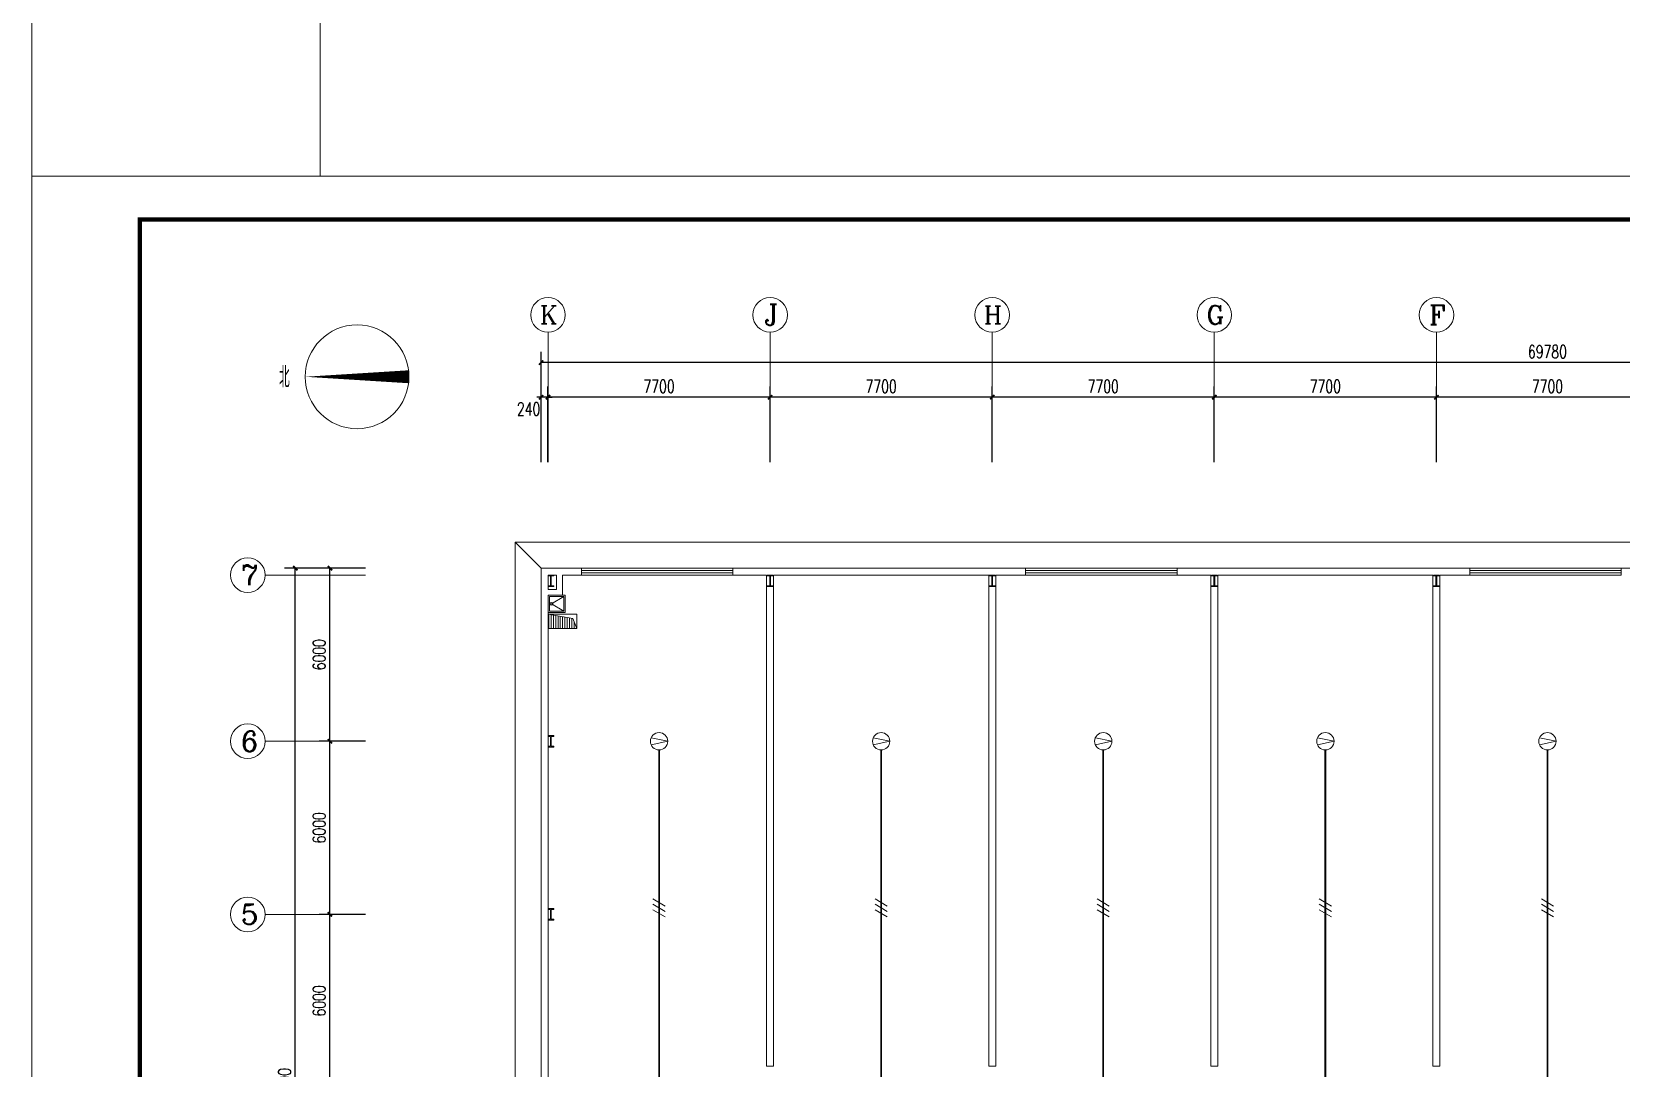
# Model space of a CAD drawing. Header units: inches. Extents: x -3272461 to -2504170, y 403793 to 1071042.
# Drawn here: x -2761444 to -2706341, y 743214 to 779131 of the extents above; entities that cross this region are included whole.
import ezdxf
from ezdxf.enums import TextEntityAlignment as Align

# ---------------------------------------------------------------- set-up
doc = ezdxf.new("R2010")
doc.units = ezdxf.units.IN
doc.header["$LTSCALE"] = 1000
doc.header["$MEASUREMENT"] = 0
doc.layers.get('0').update_dxf_attribs({"lineweight": 18})
for name, color, linetype, lineweight in [('AXIS', 30, 'Continuous', 18), ('DIM-照明', 7, 'Continuous', 18), ('DIM_SYMB', 3, 'Continuous', 18), ('EQUIP-照明', 3, 'Continuous', 18), ('jc', 8, 'Continuous', 18), ('PUB_TITLE', 153, 'Continuous', 18), ('TQ', 3, 'Continuous', 18), ('WIRE-照明', 1, 'Continuous', 18)]:
    doc.layers.add(name, color=color, linetype=linetype, lineweight=lineweight)
doc.styles.add('_TCH_AXIS', font='complex.shx', dxfattribs={"bigfont": 'gbcbig.shx'})
doc.styles.add('_TCH_DIM', font='simplex.shx', dxfattribs={"width": 0.7, "bigfont": 'gbcbig.shx'})
doc.styles.add('_TCH_DIM_T3', font='simplex.shx', dxfattribs={"width": 0.705882, "bigfont": 'gbcbig.shx'})
doc.styles.add('_TCH_LABEL', font='complex.shx', dxfattribs={"bigfont": 'gbcbig.shx'})
doc.styles.add('_TEL_DIM', font='simplex.shx', dxfattribs={"width": 0.8, "bigfont": 'hztxt.shx'})
doc.styles.get("Standard").update_dxf_attribs({"font": 'gbenor.shx', "bigfont": 'gbcbig.shx'})
doc.dimstyles.new('_TCH_ARCH&&150', dxfattribs={"dimtxt": 446.25, "dimasz": 150, "dimexe": 375, "dimexo": 450, "dimgap": 150, "dimtad": 1, "dimdec": 0, "dimzin": 0, "dimdsep": 46, "dimtxsty": '_TCH_DIM_T3', "dimblk": 'ARCHTICK', "dimcen": 0.09, "dimdle": 300, "dimclrt": 7, "dimazin": 2, "dimtfac": 1, "dimtdec": 0, "dimtix": 1, "dimtmove": 2, "dimatfit": 3, "dimfxl": 1, "dimtolj": 1, "dimarcsym": 0})

# ---------------------------------------------------------------- blocks, each defined once
blk = doc.blocks.new('_ArchTick_0')
at = {"color": 0, "linetype": 'ByBlock'}
blk.add_lwpolyline([(-0.5, -0.5, 0.4, 0.4, 0), (0.5, 0.5, 0.4, 0.4, 0)], format="xyseb", dxfattribs=at)
blk = doc.blocks.new('*X286')
at = {"layer": 'AXIS', "color": 0, "lineweight": -2}
for p, q in [((-2743788, 764219), (-2743788, 768044)), ((-2674008, 767669), (-2743788, 767669)), ((-2674008, 764219), (-2674008, 768044))]:
    blk.add_line(p, q, dxfattribs=at)
at = {"layer": 'AXIS', "color": 0, "lineweight": -2, "xscale": 150, "yscale": 150, "zscale": 150, "rotation": 180}
blk.add_blockref('_ArchTick_0', (-2743788, 767669), dxfattribs=at)
at = {"layer": 'AXIS', "color": 0, "lineweight": -2, "xscale": 150, "yscale": 150, "zscale": 150}
blk.add_blockref('_ArchTick_0', (-2674008, 767669), dxfattribs=at)
at = {"layer": 'AXIS', "color": 7, "insert": (-2708898, 768042), "char_height": 446.2, "width": 2115, "attachment_point": 5, "style": '_TCH_DIM_T3'}
blk.add_mtext('69780', dxfattribs=at)
blk = doc.blocks.new('_ARCHTICK')
at = {"color": 0, "linetype": 'ByBlock', "const_width": 0.4}
blk.add_lwpolyline([(-0.5, -0.5), (0.5, 0.5)], dxfattribs=at)
blk = doc.blocks.new('*X292')
at = {"layer": 'AXIS', "color": 0, "lineweight": -2}
for p, q in [((-2712748, 764219), (-2712748, 766844)), ((-2705048, 764219), (-2705048, 766844)), ((-2705048, 766469), (-2712748, 766469))]:
    blk.add_line(p, q, dxfattribs=at)
at = {"layer": 'AXIS', "color": 0, "lineweight": -2, "xscale": 150, "yscale": 150, "zscale": 150, "rotation": 180}
blk.add_blockref('_ArchTick_0', (-2712748, 766469), dxfattribs=at)
at = {"layer": 'AXIS', "color": 0, "lineweight": -2, "xscale": 150, "yscale": 150, "zscale": 150}
blk.add_blockref('_ArchTick_0', (-2705048, 766469), dxfattribs=at)
at = {"layer": 'AXIS', "color": 7, "insert": (-2708898, 766842), "char_height": 446.2, "width": 1665, "attachment_point": 5, "style": '_TCH_DIM_T3'}
blk.add_mtext('7700', dxfattribs=at)
blk = doc.blocks.new('*X293')
at = {"layer": 'AXIS', "color": 0, "lineweight": -2}
for p, q in [((-2720448, 764219), (-2720448, 766844)), ((-2712748, 764219), (-2712748, 766844)), ((-2712748, 766469), (-2720448, 766469))]:
    blk.add_line(p, q, dxfattribs=at)
at = {"layer": 'AXIS', "color": 0, "lineweight": -2, "xscale": 150, "yscale": 150, "zscale": 150, "rotation": 180}
blk.add_blockref('_ArchTick_0', (-2720448, 766469), dxfattribs=at)
at = {"layer": 'AXIS', "color": 0, "lineweight": -2, "xscale": 150, "yscale": 150, "zscale": 150}
blk.add_blockref('_ArchTick_0', (-2712748, 766469), dxfattribs=at)
at = {"layer": 'AXIS', "color": 7, "insert": (-2716598, 766842), "char_height": 446.2, "width": 1665, "attachment_point": 5, "style": '_TCH_DIM_T3'}
blk.add_mtext('7700', dxfattribs=at)
blk = doc.blocks.new('*X294')
at = {"layer": 'AXIS', "color": 0, "lineweight": -2}
for p, q in [((-2728148, 764219), (-2728148, 766844)), ((-2720448, 764219), (-2720448, 766844)), ((-2720448, 766469), (-2728148, 766469))]:
    blk.add_line(p, q, dxfattribs=at)
at = {"layer": 'AXIS', "color": 0, "lineweight": -2, "xscale": 150, "yscale": 150, "zscale": 150, "rotation": 180}
blk.add_blockref('_ArchTick_0', (-2728148, 766469), dxfattribs=at)
at = {"layer": 'AXIS', "color": 0, "lineweight": -2, "xscale": 150, "yscale": 150, "zscale": 150}
blk.add_blockref('_ArchTick_0', (-2720448, 766469), dxfattribs=at)
at = {"layer": 'AXIS', "color": 7, "insert": (-2724298, 766842), "char_height": 446.2, "width": 1665, "attachment_point": 5, "style": '_TCH_DIM_T3'}
blk.add_mtext('7700', dxfattribs=at)
blk = doc.blocks.new('*X295')
at = {"layer": 'AXIS', "color": 0, "lineweight": -2}
for p, q in [((-2735848, 764219), (-2735848, 766844)), ((-2728148, 764219), (-2728148, 766844)), ((-2728148, 766469), (-2735848, 766469))]:
    blk.add_line(p, q, dxfattribs=at)
at = {"layer": 'AXIS', "color": 0, "lineweight": -2, "xscale": 150, "yscale": 150, "zscale": 150, "rotation": 180}
blk.add_blockref('_ArchTick_0', (-2735848, 766469), dxfattribs=at)
at = {"layer": 'AXIS', "color": 0, "lineweight": -2, "xscale": 150, "yscale": 150, "zscale": 150}
blk.add_blockref('_ArchTick_0', (-2728148, 766469), dxfattribs=at)
at = {"layer": 'AXIS', "color": 7, "insert": (-2731998, 766842), "char_height": 446.2, "width": 1665, "attachment_point": 5, "style": '_TCH_DIM_T3'}
blk.add_mtext('7700', dxfattribs=at)
blk = doc.blocks.new('*X296')
at = {"layer": 'AXIS', "color": 0, "lineweight": -2}
for p, q in [((-2743548, 764219), (-2743548, 766844)), ((-2735848, 764219), (-2735848, 766844)), ((-2735848, 766469), (-2743548, 766469))]:
    blk.add_line(p, q, dxfattribs=at)
at = {"layer": 'AXIS', "color": 0, "lineweight": -2, "xscale": 150, "yscale": 150, "zscale": 150, "rotation": 180}
blk.add_blockref('_ArchTick_0', (-2743548, 766469), dxfattribs=at)
at = {"layer": 'AXIS', "color": 0, "lineweight": -2, "xscale": 150, "yscale": 150, "zscale": 150}
blk.add_blockref('_ArchTick_0', (-2735848, 766469), dxfattribs=at)
at = {"layer": 'AXIS', "color": 7, "insert": (-2739698, 766842), "char_height": 446.2, "width": 1665, "attachment_point": 5, "style": '_TCH_DIM_T3'}
blk.add_mtext('7700', dxfattribs=at)
blk = doc.blocks.new('*X297')
at = {"layer": 'AXIS', "color": 0, "lineweight": -2}
for p, q in [((-2743788, 764219), (-2743788, 766844)), ((-2743548, 764219), (-2743548, 766844)), ((-2743788, 766469), (-2743938, 766469)), ((-2743548, 766469), (-2743788, 766469)), ((-2743548, 766469), (-2743398, 766469))]:
    blk.add_line(p, q, dxfattribs=at)
at = {"layer": 'AXIS', "color": 0, "lineweight": -2, "xscale": 150, "yscale": 150, "zscale": 150}
blk.add_blockref('_ArchTick_0', (-2743788, 766469), dxfattribs=at)
at = {"layer": 'AXIS', "color": 0, "lineweight": -2, "xscale": 150, "yscale": 150, "zscale": 150, "rotation": 180}
blk.add_blockref('_ArchTick_0', (-2743548, 766469), dxfattribs=at)
at = {"layer": 'AXIS', "color": 7, "insert": (-2744221, 766056), "char_height": 446.2, "width": 1215, "attachment_point": 5, "style": '_TCH_DIM_T3'}
blk.add_mtext('240', dxfattribs=at)
blk = doc.blocks.new('*X310')
at = {"layer": 'AXIS', "color": 0, "lineweight": -2}
for p, q in [((-2749874, 760544), (-2752683, 760544)), ((-2752308, 724544), (-2752308, 760544)), ((-2749874, 724544), (-2752683, 724544))]:
    blk.add_line(p, q, dxfattribs=at)
at = {"layer": 'AXIS', "color": 0, "lineweight": -2, "xscale": 150, "yscale": 150, "zscale": 150}
for p, rotation in [((-2752308, 760544), 90), ((-2752308, 724544), 270)]:
    blk.add_blockref('_ArchTick_0', p, dxfattribs=dict(at, rotation=rotation))
at = {"layer": 'AXIS', "color": 7, "insert": (-2752681, 742544), "char_height": 446.2, "width": 2070, "attachment_point": 5, "rotation": 90, "style": '_TCH_DIM_T3'}
blk.add_mtext('36000', dxfattribs=at)
blk = doc.blocks.new('*X314')
at = {"layer": 'AXIS', "color": 0, "lineweight": -2}
for p, q in [((-2749874, 748544), (-2751483, 748544)), ((-2751108, 742544), (-2751108, 748544)), ((-2749874, 742544), (-2751483, 742544))]:
    blk.add_line(p, q, dxfattribs=at)
at = {"layer": 'AXIS', "color": 0, "lineweight": -2, "xscale": 150, "yscale": 150, "zscale": 150}
for p, rotation in [((-2751108, 748544), 90), ((-2751108, 742544), 270)]:
    blk.add_blockref('_ArchTick_0', p, dxfattribs=dict(at, rotation=rotation))
at = {"layer": 'AXIS', "color": 7, "insert": (-2751481, 745544), "char_height": 446.2, "width": 1665, "attachment_point": 5, "rotation": 90, "style": '_TCH_DIM_T3'}
blk.add_mtext('6000', dxfattribs=at)
blk = doc.blocks.new('*X315')
at = {"layer": 'AXIS', "color": 0, "lineweight": -2}
for p, q in [((-2749874, 754544), (-2751483, 754544)), ((-2751108, 748544), (-2751108, 754544)), ((-2749874, 748544), (-2751483, 748544))]:
    blk.add_line(p, q, dxfattribs=at)
at = {"layer": 'AXIS', "color": 0, "lineweight": -2, "xscale": 150, "yscale": 150, "zscale": 150}
for p, rotation in [((-2751108, 754544), 90), ((-2751108, 748544), 270)]:
    blk.add_blockref('_ArchTick_0', p, dxfattribs=dict(at, rotation=rotation))
at = {"layer": 'AXIS', "color": 7, "insert": (-2751481, 751544), "char_height": 446.2, "width": 1665, "attachment_point": 5, "rotation": 90, "style": '_TCH_DIM_T3'}
blk.add_mtext('6000', dxfattribs=at)
blk = doc.blocks.new('*X316')
at = {"layer": 'AXIS', "color": 0, "lineweight": -2}
for p, q in [((-2749874, 760544), (-2751483, 760544)), ((-2751108, 754544), (-2751108, 760544)), ((-2749874, 754544), (-2751483, 754544))]:
    blk.add_line(p, q, dxfattribs=at)
at = {"layer": 'AXIS', "color": 0, "lineweight": -2, "xscale": 150, "yscale": 150, "zscale": 150}
for p, rotation in [((-2751108, 760544), 90), ((-2751108, 754544), 270)]:
    blk.add_blockref('_ArchTick_0', p, dxfattribs=dict(at, rotation=rotation))
at = {"layer": 'AXIS', "color": 7, "insert": (-2751481, 757544), "char_height": 446.2, "width": 1665, "attachment_point": 5, "rotation": 90, "style": '_TCH_DIM_T3'}
blk.add_mtext('6000', dxfattribs=at)
blk = doc.blocks.new('$equip$00001177')
for q in [(-0.203, -0.457), (0.203, -0.457)]:
    blk.add_line((0, 0.5), q)
blk.add_circle((0, 0), 0.5)
at = {"style": '_TCH_LABEL', "flags": 1}
blk.add_attdef('A', (0, 0), '', height=0.00002, dxfattribs=at)
blk = doc.blocks.new('$TELECSYS$00000097')
for p, q in [((-0.2, 0.4), (-1, -0.4)), ((0.4, 0.4), (-0.4, -0.4)), ((1, 0.4), (0.2, -0.4))]:
    blk.add_line(p, q)
at = {"width": 0.8}
blk.add_attdef('N', text='', height=1, dxfattribs=at).set_placement((-0.02, 1.06), align=Align.MIDDLE_CENTER)
blk = doc.blocks.new('$TelecSys$00000154')
blk.add_blockref('$TELECSYS$00000097', (0, 0))
at = {"style": '_TEL_DIM', "width": 0.7}
blk.add_attdef('N', text='', height=0.875, dxfattribs=at).set_placement((-0.02, 0.92), align=Align.MIDDLE_CENTER)
blk = doc.blocks.new('$WINLIB2D$00000001')
at = {"color": 0}
for points in [[(-0.5, 0.5), (-0.5, -0.5)], [(-0.5, 0.5), (0.5, 0.5)], [(0.5, -0.5), (0.5, 0.5)], [(0.5, 0.167), (-0.5, 0.167)], [(0.5, -0.167), (-0.5, -0.167)], [(-0.5, -0.5), (0.5, -0.5)]]:
    blk.add_lwpolyline(points, dxfattribs=at)

msp = doc.modelspace()

# ---------------------------------------------------------------- hatches: boundary and pattern name
at = {"layer": 'jc'}
h = msp.add_hatch(dxfattribs=at)
h.set_pattern_fill('ANSI31', color=256, style=0, pattern_type=0)
h.set_pattern_definition([(90, (0, 0), (-79.375, 3e-14), [])])
h.paths.add_polyline_path([(-2743537.8, 758448.6), (-2743537.8, 758948.6), (-2742684.3, 758795.7), (-2742547.8, 758448.6)], flags=0)

# ---------------------------------------------------------------- linework, layer by layer
at = {"layer": 'AXIS'}
for p, q in [((-2743547.8, 764218.6), (-2743547.8, 768718.6)), ((-2735847.8, 764218.6), (-2735847.8, 768718.6)), ((-2728147.8, 764218.6), (-2728147.8, 768718.6)), ((-2720447.8, 764218.6), (-2720447.8, 768718.6)), ((-2712747.8, 764218.6), (-2712747.8, 768718.6)), ((-2749873.8, 760303.8), (-2753358.2, 760303.8)), ((-2749873.8, 754543.8), (-2753358.2, 754543.8)), ((-2749873.8, 748543.8), (-2753358.2, 748543.8))]:
    msp.add_line(p, q, dxfattribs=at)
for centre in [(-2743547.8, 769318.6), (-2735847.8, 769318.6), (-2728147.8, 769318.6), (-2720447.8, 769318.6), (-2712747.8, 769318.6), (-2753958.2, 760303.8), (-2753958.2, 754543.8), (-2753958.2, 748543.8)]:
    msp.add_circle(centre, 600, dxfattribs=at)
at = {"layer": 'DIM_SYMB'}
msp.add_lwpolyline([(-2748367.7, 767175.9, 450, 0, 0), (-2751967.7, 767175.9, 0, 0, 0)], format="xyseb", dxfattribs=at)
msp.add_circle((-2750167.7, 767175.9), 1800, dxfattribs=at)
at = {"layer": 'jc'}
for p, q in [((-2743787.8, 760544.4), (-2744687.8, 761444.4)), ((-2743787.8, 760544.4), (-2743147.8, 760544.4)), ((-2743787.8, 759705), (-2743787.8, 760544.4)), ((-2742391.1, 760543.8), (-2743147.8, 760543.8)), ((-2742391.1, 760303.8), (-2742391.1, 760543.8)), ((-2735847.8, 760543.8), (-2737141.1, 760543.8)), ((-2737141.1, 760543.8), (-2737141.1, 760303.8)), ((-2735841, 760544.4), (-2728147.8, 760544.4)), ((-2726991.1, 760544.4), (-2728147.8, 760544.4)), ((-2726991.1, 760304.4), (-2726991.1, 760544.4)), ((-2720447.8, 760544.4), (-2721741.1, 760544.4)), ((-2721741.1, 760544.4), (-2721741.1, 760304.4)), ((-2720447.8, 760544.4), (-2712747.8, 760544.4)), ((-2711591.1, 760544.4), (-2712747.8, 760544.4)), ((-2711591.1, 760304.4), (-2711591.1, 760544.4)), ((-2743347.8, 760304.4), (-2743547.8, 760304.4)), ((-2743547.8, 760304.4), (-2743547.8, 760274.4)), ((-2743547.8, 760304.4), (-2743247.8, 760304.4)), ((-2743547.8, 759805), (-2743547.8, 760304.4)), ((-2743547.8, 760274.4), (-2743462.8, 760274.4)), ((-2743462.8, 759934.4), (-2743547.8, 759934.4)), ((-2743547.8, 759934.4), (-2743547.8, 759904.4)), ((-2743547.8, 759904.4), (-2743347.8, 759904.4)), ((-2743462.8, 760274.4), (-2743462.8, 759934.4)), ((-2743432.8, 759934.4), (-2743432.8, 760274.4)), ((-2743432.8, 760274.4), (-2743347.8, 760274.4)), ((-2743347.8, 759934.4), (-2743432.8, 759934.4)), ((-2743347.8, 760274.4), (-2743347.8, 760304.4)), ((-2743347.8, 759904.4), (-2743347.8, 759934.4)), ((-2743247.8, 760304.4), (-2743247.8, 759805)), ((-2743047.8, 760303.8), (-2743047.8, 759605)), ((-2743047.8, 760303.8), (-2742391.1, 760303.8)), ((-2737141.1, 760303.8), (-2735967.8, 760303.8)), ((-2735967.8, 760303.8), (-2735967.8, 743283.8)), ((-2735747.8, 760304.4), (-2735947.8, 760304.4)), ((-2735947.8, 760304.4), (-2735947.8, 760274.4)), ((-2735947.8, 760274.4), (-2735862.8, 760274.4)), ((-2735862.8, 759934.4), (-2735947.8, 759934.4)), ((-2735947.8, 759934.4), (-2735947.8, 759904.4)), ((-2735947.8, 759904.4), (-2735747.8, 759904.4)), ((-2735862.8, 760274.4), (-2735862.8, 759934.4)), ((-2735832.8, 759934.4), (-2735832.8, 760274.4)), ((-2735832.8, 760274.4), (-2735747.8, 760274.4)), ((-2735747.8, 759934.4), (-2735832.8, 759934.4)), ((-2735747.8, 760274.4), (-2735747.8, 760304.4)), ((-2735747.8, 759904.4), (-2735747.8, 759934.4)), ((-2735727.8, 760304.4), (-2735727.8, 743283.8)), ((-2735727.8, 760304.4), (-2728267.8, 760304.4)), ((-2728267.8, 760304.4), (-2728267.8, 743284.4)), ((-2728047.8, 760305), (-2728247.8, 760305)), ((-2728247.8, 760305), (-2728247.8, 760275)), ((-2728247.8, 760275), (-2728162.8, 760275)), ((-2728162.8, 759935), (-2728247.8, 759935)), ((-2728247.8, 759935), (-2728247.8, 759905)), ((-2728247.8, 759905), (-2728047.8, 759905)), ((-2728162.8, 760275), (-2728162.8, 759935)), ((-2728132.8, 759935), (-2728132.8, 760275)), ((-2728132.8, 760275), (-2728047.8, 760275)), ((-2728047.8, 759935), (-2728132.8, 759935)), ((-2728047.8, 760275), (-2728047.8, 760305)), ((-2728047.8, 759905), (-2728047.8, 759935)), ((-2728027.8, 760304.4), (-2728027.8, 743284.4)), ((-2728027.8, 760304.4), (-2726991.1, 760304.4)), ((-2721741.1, 760304.4), (-2720567.8, 760304.4)), ((-2720567.8, 760304.4), (-2720567.8, 743284.4)), ((-2720347.8, 760305), (-2720547.8, 760305)), ((-2720547.8, 760305), (-2720547.8, 760275)), ((-2720547.8, 760275), (-2720462.8, 760275)), ((-2720462.8, 759935), (-2720547.8, 759935)), ((-2720547.8, 759935), (-2720547.8, 759905)), ((-2720547.8, 759905), (-2720347.8, 759905)), ((-2720462.8, 760275), (-2720462.8, 759935)), ((-2720432.8, 759935), (-2720432.8, 760275)), ((-2720432.8, 760275), (-2720347.8, 760275)), ((-2720347.8, 759935), (-2720432.8, 759935)), ((-2720347.8, 760275), (-2720347.8, 760305)), ((-2720347.8, 759905), (-2720347.8, 759935)), ((-2720327.8, 760304.4), (-2720327.8, 743284.4)), ((-2720327.8, 760304.4), (-2712867.8, 760304.4)), ((-2712867.8, 760304.4), (-2712867.8, 743284.4)), ((-2712647.8, 760305), (-2712847.8, 760305)), ((-2712847.8, 760305), (-2712847.8, 760275)), ((-2712847.8, 760275), (-2712762.8, 760275)), ((-2712762.8, 759935), (-2712847.8, 759935)), ((-2712847.8, 759935), (-2712847.8, 759905)), ((-2712847.8, 759905), (-2712647.8, 759905)), ((-2712762.8, 760275), (-2712762.8, 759935)), ((-2712732.8, 759935), (-2712732.8, 760275)), ((-2712732.8, 760275), (-2712647.8, 760275)), ((-2712647.8, 759935), (-2712732.8, 759935)), ((-2712647.8, 760275), (-2712647.8, 760305)), ((-2712647.8, 759905), (-2712647.8, 759935)), ((-2712627.8, 760304.4), (-2712627.8, 743284.4)), ((-2712627.8, 760304.4), (-2711591.1, 760304.4)), ((-2743787.8, 759705), (-2743787.8, 742083.8)), ((-2743247.8, 759805), (-2743547.8, 759805)), ((-2743047.8, 759605), (-2743547.8, 759605)), ((-2743547.8, 742083.8), (-2743547.8, 759605)), ((-2743347.8, 754743.8), (-2743547.8, 754743.8)), ((-2743547.8, 754743.8), (-2743547.8, 754713.8)), ((-2743547.8, 754713.8), (-2743462.8, 754713.8)), ((-2743462.8, 754373.8), (-2743547.8, 754373.8)), ((-2743547.8, 754373.8), (-2743547.8, 754343.8)), ((-2743462.8, 754713.8), (-2743462.8, 754373.8)), ((-2743432.8, 754373.8), (-2743432.8, 754713.8)), ((-2743432.8, 754713.8), (-2743347.8, 754713.8)), ((-2743347.8, 754373.8), (-2743432.8, 754373.8)), ((-2743347.8, 754713.8), (-2743347.8, 754743.8)), ((-2743347.8, 754343.8), (-2743347.8, 754373.8)), ((-2743547.8, 754343.8), (-2743347.8, 754343.8)), ((-2743347.8, 748743.8), (-2743547.8, 748743.8)), ((-2743547.8, 748743.8), (-2743547.8, 748713.8)), ((-2743547.8, 748713.8), (-2743462.8, 748713.8)), ((-2743462.8, 748373.8), (-2743547.8, 748373.8)), ((-2743547.8, 748373.8), (-2743547.8, 748343.8)), ((-2743547.8, 748343.8), (-2743347.8, 748343.8)), ((-2743462.8, 748713.8), (-2743462.8, 748373.8)), ((-2743432.8, 748373.8), (-2743432.8, 748713.8)), ((-2743432.8, 748713.8), (-2743347.8, 748713.8)), ((-2743347.8, 748373.8), (-2743432.8, 748373.8)), ((-2743347.8, 748713.8), (-2743347.8, 748743.8)), ((-2743347.8, 748343.8), (-2743347.8, 748373.8)), ((-2735727.8, 743283.8), (-2735967.8, 743283.8)), ((-2728027.8, 743284.4), (-2728267.8, 743284.4)), ((-2720327.8, 743284.4), (-2720567.8, 743284.4)), ((-2712627.8, 743284.4), (-2712867.8, 743284.4))]:
    msp.add_line(p, q, dxfattribs=at)
for points in [[(-2673107.8, 742583.8), (-2673107.8, 761444.4), (-2744687.8, 761444.4), (-2744687.8, 742583.8)], [(-2742997.8, 759555), (-2743431, 759305), (-2742997.8, 759055)], [(-2743537.8, 758948.6), (-2742684.3, 758795.7), (-2742547.8, 758448.6)]]:
    msp.add_lwpolyline(points, dxfattribs=at)
for points in [[(-2743787.8, 724544.4), (-2743787.8, 760544.4), (-2674007.8, 760544.4), (-2674007.8, 724544.4)], [(-2743547.8, 759605), (-2743547.8, 759005), (-2742947.8, 759005), (-2742947.8, 759605)], [(-2743497.8, 759555), (-2743497.8, 759055), (-2742997.8, 759055), (-2742997.8, 759555)], [(-2742547.8, 758948.6), (-2743537.8, 758948.6), (-2743537.8, 758448.6), (-2742547.8, 758448.6)]]:
    msp.add_lwpolyline(points, close=True, dxfattribs=at)
msp.add_circle((-2743431, 759308.4), 50, dxfattribs=at)
at = {"layer": 'PUB_TITLE'}
msp.add_lwpolyline([(-2649994.3, 711130.6), (-2649994.3, 774130.6), (-2761444.3, 774130.6), (-2761444.3, 711130.6)], close=True, dxfattribs=at)
msp.add_lwpolyline([(-2651494.3, 712630.6, 150, 150, 0), (-2651494.3, 772630.6, 150, 150, 0), (-2757694.3, 772630.6, 150, 150, 0), (-2757694.3, 712630.6, 150, 150, 0)], format="xyseb", close=True, dxfattribs=at)
at = {"layer": 'TQ'}
msp.add_lwpolyline([(-2761444.3, 774130.6), (-2751444.3, 774130.6), (-2751444.3, 784130.6), (-2761444.3, 784130.6)], close=True, dxfattribs=at)
at = {"layer": 'WIRE-照明', "linetype": 'Continuous'}
for points in [[(-2739697.8, 754243.8, 60, 60, 0), (-2739697.8, 742843.8, 60, 60, 0)], [(-2731997.8, 754243.8, 60, 60, 0), (-2731997.8, 742843.8, 60, 60, 0)], [(-2724297.8, 754243.8, 60, 60, 0), (-2724297.8, 742843.8, 60, 60, 0)], [(-2716597.8, 754243.8, 60, 60, 0), (-2716597.8, 742843.8, 60, 60, 0)], [(-2708897.8, 754243.8, 60, 60, 0), (-2708897.8, 742843.8, 60, 60, 0)]]:
    msp.add_lwpolyline(points, format="xyseb", dxfattribs=at)

# ---------------------------------------------------------------- block references
at = {"layer": 'DIM-照明', "xscale": 315, "yscale": 525, "zscale": 315, "rotation": 270}
for p in [(-2739697.8, 748768.7), (-2731997.8, 748768.7), (-2724297.8, 748768.7), (-2716597.8, 748768.7), (-2708897.8, 748768.7)]:
    msp.add_blockref('$TelecSys$00000154', p, dxfattribs=at)
at = {"layer": 'EQUIP-照明', "xscale": -599.9999999999998, "yscale": 599.9999999999998, "zscale": 599.9999999999995, "rotation": 270}
for p in [(-2739697.8, 754543.8), (-2731997.8, 754543.8), (-2724297.8, 754543.8), (-2716597.8, 754543.8), (-2708897.8, 754543.8)]:
    msp.add_blockref('$equip$00001177', p, dxfattribs=at)
at = {"layer": 'jc', "xscale": 5250, "yscale": 240, "zscale": 240}
for p in [(-2739766.1, 760423.8), (-2724366.1, 760424.4), (-2708966.1, 760424.4)]:
    msp.add_blockref('$WINLIB2D$00000001', p, dxfattribs=at)

# ---------------------------------------------------------------- texts
at = {"layer": 'AXIS', "color": 7, "style": '_TCH_AXIS'}
for s, height, p in [('K', 622.9, (-2743829.6, 769007.2)), ('J', 744.1, (-2736042.7, 768946.6)), ('H', 608.3, (-2728437.4, 769014.5)), ('G', 637.8, (-2720721.1, 768999.8)), ('F', 668.2, (-2713002.3, 768984.6)), ('7', 698.9, (-2754191.1, 759954.3)), ('6', 698.9, (-2754191.1, 754194.3)), ('5', 698.9, (-2754191.1, 748194.3))]:
    msp.add_text(s, height=height, dxfattribs=at).set_placement(p)
at = {"layer": 'DIM_SYMB', "color": 7, "style": '_TCH_DIM', "width": 0.7}
msp.add_text('北', height=723.4, dxfattribs=at).set_placement((-2752868.5, 766800.9))

# ---------------------------------------------------------------- dimensions: what is measured, and where the dimension line sits
at = {"layer": 'AXIS'}
for base, p1, p2, angle, override, picture, middle in [((-2743787.8, 767668.6), (-2674007.8, 762718.6), (-2743787.8, 762718.6), 180, {"dimexo": 1500, "dimsah": 1, "dimtzin": 0}, '*X286', (-2708897.8, 768041.8)), ((-2743547.8, 766468.6), (-2735847.8, 762718.6), (-2743547.8, 762718.6), 180, {"dimexo": 1500, "dimsah": 1, "dimtzin": 0}, '*X296', (-2739697.8, 766841.8)), ((-2735847.8, 766468.6), (-2728147.8, 762718.6), (-2735847.8, 762718.6), 180, {"dimexo": 1500, "dimsah": 1, "dimtzin": 0}, '*X295', (-2731997.8, 766841.8)), ((-2728147.8, 766468.6), (-2720447.8, 762718.6), (-2728147.8, 762718.6), 180, {"dimexo": 1500, "dimsah": 1, "dimtzin": 0}, '*X294', (-2724297.8, 766841.8)), ((-2720447.8, 766468.6), (-2712747.8, 762718.6), (-2720447.8, 762718.6), 180, {"dimexo": 1500, "dimsah": 1, "dimtzin": 0}, '*X293', (-2716597.8, 766841.8)), ((-2712747.8, 766468.6), (-2705047.8, 762718.6), (-2712747.8, 762718.6), 180, {"dimexo": 1500, "dimsah": 1, "dimtzin": 0}, '*X292', (-2708897.8, 766841.8)), ((-2752308.2, 760543.8), (-2748973.8, 724543.8), (-2748973.8, 760543.8), 90, {"dimexo": 900, "dimsah": 1, "dimtzin": 0}, '*X310', (-2752681.3, 742543.8)), ((-2751108.2, 760543.8), (-2748973.8, 754543.8), (-2748973.8, 760543.8), 90, {"dimexo": 900, "dimsah": 1, "dimtzin": 0}, '*X316', (-2751481.3, 757543.8)), ((-2751108.2, 754543.8), (-2748973.8, 748543.8), (-2748973.8, 754543.8), 90, {"dimexo": 900, "dimsah": 1, "dimtzin": 0}, '*X315', (-2751481.3, 751543.8)), ((-2751108.2, 748543.8), (-2748973.8, 742543.8), (-2748973.8, 748543.8), 90, {"dimexo": 900, "dimsah": 1, "dimtzin": 0}, '*X314', (-2751481.3, 745543.8))]:
    dim = msp.add_linear_dim(base=base, p1=p1, p2=p2, angle=angle, dimstyle='_TCH_ARCH&&150', override=override, dxfattribs=at)
    dim.commit()
    dim.dimension.update_dxf_attribs({"geometry": picture, "text_midpoint": middle})
dim = msp.add_linear_dim(base=(-2743787.8, 766468.6), p1=(-2743547.8, 762718.6), p2=(-2743787.8, 762718.6), angle=180, dimstyle='_TCH_ARCH&&150', override={"dimexo": 1500, "dimsah": 1, "dimtzin": 0}, dxfattribs=at)
dim.commit()
dim.dimension.update_dxf_attribs({"geometry": '*X297', "text_midpoint": (-2744221.3, 766056.1), "dimtype": 160})

doc.saveas('drawing.dxf')
